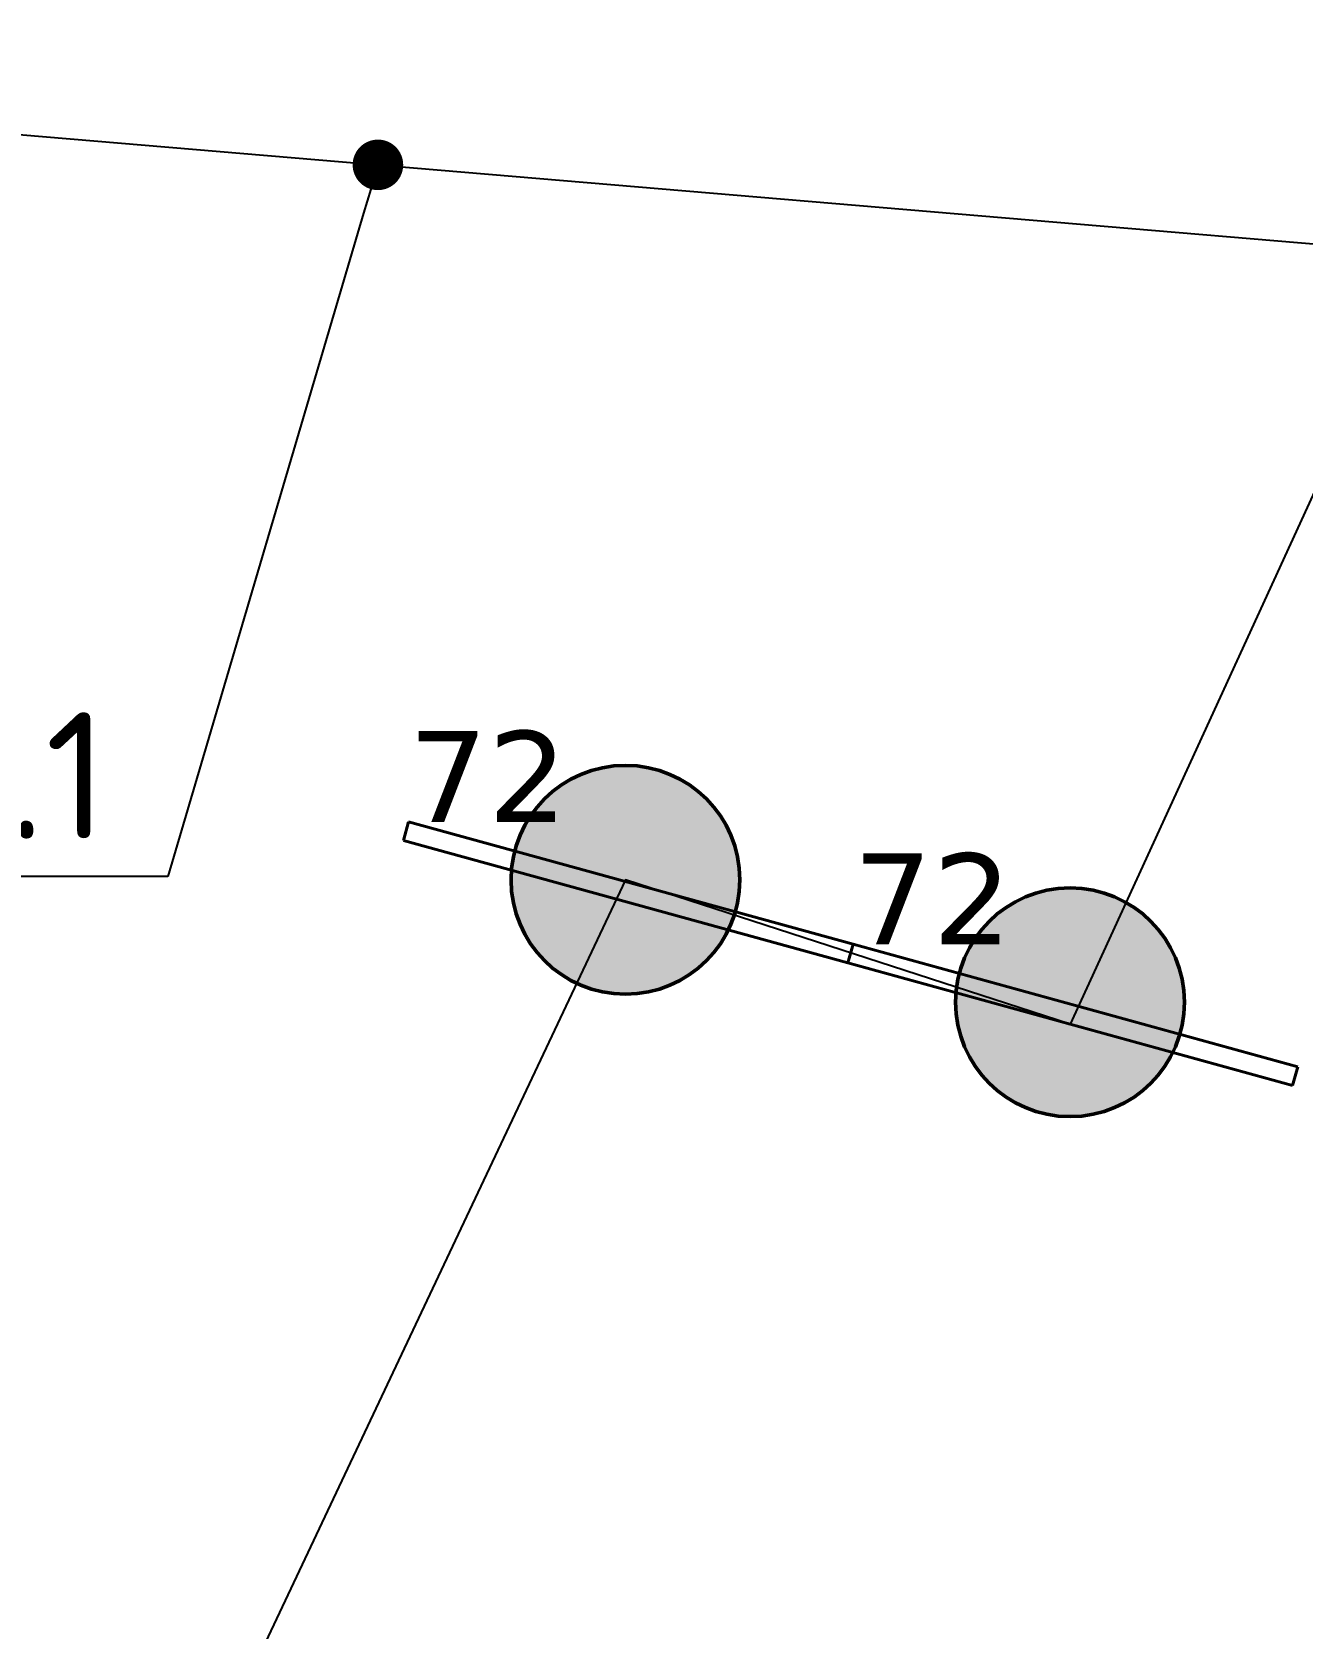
# Model space of a CAD drawing. Header units: millimetres. Extents: x -243740 to 150609, y -473655 to -165121.
# Drawn here: x 47733 to 50245, y -339110 to -335952 of the extents above; entities that cross this region are included whole.
import ezdxf
from ezdxf import colors
from ezdxf.entities.mleader import LeaderData, LeaderLine
from ezdxf.math import Vec2, Vec3

# ---------------------------------------------------------------- set-up
doc = ezdxf.new("R2010")
doc.units = ezdxf.units.MM
doc.layers.add('_Гр.ЩД-1C.10.4.I8.1', color=6, linetype='Continuous')
doc.layers.add('_освещение_dali', color=3, linetype='Continuous', lineweight=50)
doc.layers.add('DLX_LUM 9', color=5, linetype='Continuous', lineweight=40)
doc.styles.add('ISOCPEUR', font='isocpeur.ttf')
doc.styles.add('TableTextStyle', font='')
doc.styles.get('TableTextStyle').set_extended_font_data('VERDANA.TTF')
doc.linetypes.add('Truba', pattern='A,3e-05,[4,MSH_7,S=1,R=0,X=0,Y=0],-3.022072', length=3.022102)

# ---------------------------------------------------------------- blocks, each defined once
blk = doc.blocks.new('A$Caabd1818')
at = {"layer": 'DLX_LUM 9'}
for points in [[(44498.2, 59970.7, 0), (44508.2, 60007.3, 0)], [(44508.2, 60007.3, 0), (44498.2, 59970.7, 0)], [(44508.2, 60007.3, 0), (44498.2, 59970.7, 0)], [(44498.2, 59970.7, 0), (44508.2, 60007.3, 0)], [(44508.2, 60007.3, 0), (44508.2, 60007.3, 0)], [(44508.2, 60007.3, 0), (45387.5, 59765, 0)], [(45387.5, 59765, 0), (44508.2, 60007.3, 0)], [(44508.2, 60007.3, 0), (44508.2, 60007.3, 0)], [(45387.5, 59765, 0), (44508.2, 60007.3, 0)], [(44508.2, 60007.3, 0), (45387.5, 59765, 0)], [(45377.4, 59728.3, 0), (44498.2, 59970.7, 0)], [(44498.2, 59970.7, 0), (44498.2, 59970.7, 0)], [(44498.2, 59970.7, 0), (45377.4, 59728.3, 0)], [(44498.2, 59970.7, 0), (44498.2, 59970.7, 0)], [(44498.2, 59970.7, 0), (45377.4, 59728.3, 0)], [(45377.4, 59728.3, 0), (44498.2, 59970.7, 0)], [(45387.5, 59765, 0), (45377.4, 59728.3, 0)], [(45377.4, 59728.3, 0), (45387.5, 59765, 0)], [(45377.4, 59728.3, 0), (45387.5, 59765, 0)], [(45387.5, 59765, 0), (45377.4, 59728.3, 0)], [(45377.4, 59728.3, 0), (45387.5, 59765, 0)], [(45387.5, 59765, 0), (45377.4, 59728.3, 0)], [(45387.5, 59765, 0), (45377.4, 59728.3, 0)], [(45377.4, 59728.3, 0), (45387.5, 59765, 0)], [(45387.5, 59765, 0), (45387.5, 59765, 0)], [(45387.5, 59765, 0), (45387.5, 59765, 0)], [(45387.5, 59765, 0), (45387.5, 59765, 0)], [(45387.5, 59765, 0), (46266.7, 59522.7, 0)], [(46266.7, 59522.7, 0), (45387.5, 59765, 0)], [(45387.5, 59765, 0), (45387.5, 59765, 0)], [(46266.7, 59522.7, 0), (45387.5, 59765, 0)], [(45387.5, 59765, 0), (46266.7, 59522.7, 0)], [(45377.4, 59728.3, 0), (45377.4, 59728.3, 0)], [(45377.4, 59728.3, 0), (45377.4, 59728.3, 0)], [(46256.6, 59486, 0), (45377.4, 59728.3, 0)], [(45377.4, 59728.3, 0), (45377.4, 59728.3, 0)], [(45377.4, 59728.3, 0), (46256.6, 59486, 0)], [(45377.4, 59728.3, 0), (45377.4, 59728.3, 0)], [(45377.4, 59728.3, 0), (46256.6, 59486, 0)], [(46256.6, 59486, 0), (45377.4, 59728.3, 0)], [(46266.7, 59522.7, 0), (46256.6, 59486, 0)], [(46256.6, 59486, 0), (46266.7, 59522.7, 0)], [(46256.6, 59486, 0), (46266.7, 59522.7, 0)], [(46266.7, 59522.7, 0), (46256.6, 59486, 0)], [(46266.7, 59522.7, 0), (46266.7, 59522.7, 0)], [(46266.7, 59522.7, 0), (46266.7, 59522.7, 0)], [(46256.6, 59486, 0), (46256.6, 59486, 0)], [(46256.6, 59486, 0), (46256.6, 59486, 0)]]:
    blk.add_polyline3d(points, dxfattribs=at)
blk = doc.blocks.new('A$Cab2378fa')
at = {"lineweight": 25, "true_color": 0xfff5f5}
h = blk.add_hatch(color=7, dxfattribs=at)
h.dxf.hatch_style = 1
h.paths.add_polyline_path([(0, 0), (-141.6, -170.3, 0.174923), (3, -222.4, 0.197808), (162.3, -156.8)])
h.paths.add_polyline_path([(-163.2, 157.6), (0, 0), (147.8, 177.8, 0.175398), (3, 230.2, 0.209014)])
at = {"lineweight": 25}
h = blk.add_hatch(color=0, dxfattribs=at)
h.paths.add_polyline_path([(162.3, -156.8, 0.442338), (147.8, 177.8), (0, 0)])
h.paths.add_polyline_path([(-141.6, -170.3), (0, 0), (-163.2, 157.6, 0.430096)])
blk.add_circle((3, 3.9), 226.3)
blk = doc.blocks.new('_Dot')
at = {"color": 0, "linetype": 'ByBlock', "lineweight": -2}
blk.add_line((-0.5, 0), (-1, 0), dxfattribs=at)
at = {"color": 0, "linetype": 'ByBlock', "const_width": 0.5}
blk.add_lwpolyline([(-0.25, 0, 1), (0.25, 0, 1)], format="xyb", close=True, dxfattribs=at)

msp = doc.modelspace()

# ---------------------------------------------------------------- linework, layer by layer
at = {"layer": '_Гр.ЩД-1C.10.4.I8.1', "ltscale": 100}
msp.add_lwpolyline([(51648.6, -336241), (49994, -335377.7), (50011.9, -335028.6), (49301.2, -334260.7), (48163.7, -334326.3), (48004.2, -334486.9), (46231.3, -333612), (46327.4, -333407.1), (46003.4, -332213.9), (42983.5, -334004.6), (46348.8, -336039.7), (50486.2, -336389.5), (49786.7, -337914.6), (48907, -337629.1), (47554.3, -340493.6)], dxfattribs=at)

# ---------------------------------------------------------------- block references
at = {"layer": '_освещение_dali', "color": 5, "ltscale": 100}
for p in [(48904, -337633), (49783.2, -337875.3)]:
    msp.add_blockref('A$Cab2378fa', p, dxfattribs=at)
at = {"layer": 'Defpoints', "linetype": 'Truba', "ltscale": 100}
msp.add_blockref('A$Caabd1818', (3969.7, -397521.8), dxfattribs=at)

# ---------------------------------------------------------------- texts
at = {"layer": '_освещение_dali', "color": 213, "true_color": 0xcd85c3, "style": 'TableTextStyle'}
for p in [(48477.9, -337514.5), (49357.1, -337756.8)]:
    msp.add_text('72', height=180, dxfattribs=at).set_placement(p)

# ---------------------------------------------------------------- leaders
at = {"layer": '_Гр.ЩД-1C.10.4.I8.1', "ltscale": 100}
ml = msp.add_multileader_mtext('Standard', dxfattribs=at)
ml.set_content('Гр.ЩД-1C.10.4.I8.1', color=256, style='ISOCPEUR')
ml.set_leader_properties()
ml.set_arrow_properties(name='DOT')
ml.build(insert=Vec2(0, 0))
ml.multileader.update_dxf_attribs({"has_dogleg": 0, "text_left_attachment_type": 6, "text_right_attachment_type": 6, "arrow_head_size": 100})
ctx = ml.context
ctx.base_point, ctx.char_height, ctx.arrow_head_size, ctx.landing_gap_size, ctx.plane_origin = Vec3(45077.3, -337622.6), 250, 100, 200, Vec3(129620.6, -209852.1)
ctx.left_attachment, ctx.right_attachment = 6, 6
notes = []
notes.append((ctx, [(1, (1, 1, 0), (48010.3, -337622.6), (-1, 0), 8, [(1, [(48417.5, -336214.6)], 0, [])])]))
ctx.mtext.insert, ctx.mtext.width, ctx.mtext.flow_direction = Vec3(45277.3, -337297.6), 2425, 5
for ctx, leaders in notes:
    for number, flags, end, landing, length, lines in leaders:
        leader = LeaderData()
        leader.index, (leader.has_last_leader_line, leader.has_dogleg_vector, leader.attachment_direction) = number, flags
        leader.last_leader_point, leader.dogleg_vector, leader.dogleg_length = Vec3(end), Vec3(landing), length
        for number, points, colour, breaks in lines:
            line = LeaderLine()
            line.index, line.vertices, line.color, line.breaks = number, Vec3.list(points), colors.encode_raw_color(colour), breaks
            leader.lines.append(line)
        ctx.leaders.append(leader)

doc.saveas('drawing.dxf')
